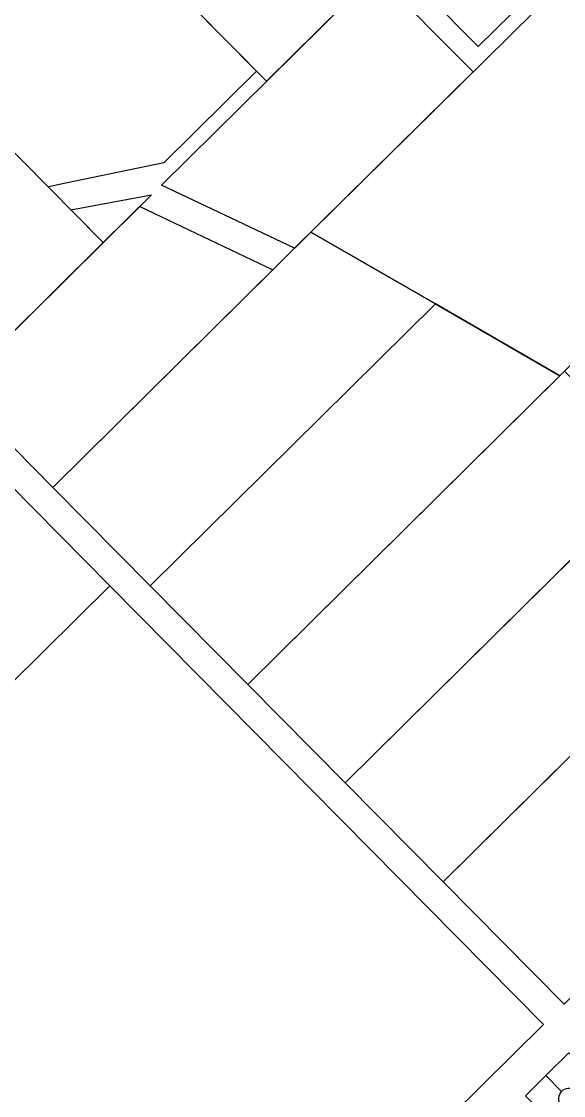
# Model space of a CAD drawing. Header units: metres. Extents: x 5590187 to 5598444, y 6961268 to 6971080.
# Drawn here: x 5594765 to 5595143, y 6966135 to 6966883 of the extents above; entities that cross this region are included whole.
import ezdxf

# ---------------------------------------------------------------- set-up
doc = ezdxf.new("R2010")
doc.units = ezdxf.units.M
doc.layers.add('zz_catastro_fontana', color=7, linetype='Continuous')

msp = doc.modelspace()

# ---------------------------------------------------------------- linework, layer by layer
at = {"layer": 'zz_catastro_fontana'}
for points in [[(5594783.77, 6966995.79), (5594925.98, 6967136.42), (5595078.28, 6966982.41), (5594936.08, 6966841.78), (5594783.77, 6966995.79)], [(5594929.05, 6966848.89), (5594864.42, 6966784.98), (5594783.84, 6966768.18), (5594677.04, 6966876.18), (5594790.8, 6966988.68), (5594929.05, 6966848.89)], [(5595059.12, 6966283.6), (5595720.38, 6966937.54), (5595727.41, 6966930.43), (5595762.96, 6966965.59), (5595769.99, 6966958.48), (5595677.56, 6966867.07), (5595693.03, 6966851.42), (5595749.91, 6966907.68), (5595748.51, 6966909.1), (5595784.06, 6966944.26), (5595791.09, 6966937.15), (5595698.65, 6966845.73), (5595747.88, 6966795.96), (5595143.5, 6966198.28), (5595059.12, 6966283.6)], [(5595048.54, 6966901.53), (5595084.1, 6966936.69), (5595119.25, 6966901.13), (5595083.7, 6966865.98), (5595048.54, 6966901.53)], [(5594967.03, 6966736.53), (5595157.94, 6966925.33), (5595165.95, 6966797.39), (5595195.78, 6966691.03), (5595140.48, 6966636.34), (5595053.91, 6966686.59), (5594967.03, 6966736.53)], [(5594862.84, 6966769.36), (5595012.14, 6966917), (5595080.07, 6966848.32), (5594955.65, 6966725.28), (5594862.84, 6966769.36)], [(5594566.91, 6966781.33), (5594670.01, 6966883.29), (5594822.31, 6966729.28), (5594719.21, 6966627.32), (5594566.91, 6966781.33)], [(5594404.63, 6966845.87), (5594615.58, 6966632.56), (5594544.47, 6966562.25), (5594614.79, 6966491.14), (5594721.44, 6966596.62), (5594826.92, 6966489.96), (5594595.12, 6966260.73), (5594208.38, 6966651.8), (5594404.63, 6966845.87)], [(5594799.74, 6966752.1), (5594855.91, 6966762.51), (5594822.31, 6966729.28), (5594799.74, 6966752.1)], [(5594847.72, 6966754.4), (5594940.52, 6966710.32), (5594787.14, 6966558.63), (5594719.21, 6966627.32), (5594847.72, 6966754.4)], [(5595053.91, 6966686.59), (5594855.06, 6966489.95), (5594787.14, 6966558.63), (5594967.03, 6966736.53), (5595053.91, 6966686.59)], [(5594855.06, 6966489.95), (5595053.91, 6966686.59), (5595140.48, 6966636.34), (5594922.99, 6966421.26), (5594855.06, 6966489.95)], [(5595143.81, 6966639.63), (5595211.73, 6966570.95), (5594990.91, 6966352.57), (5594922.99, 6966421.26), (5595143.81, 6966639.63)], [(5595352.33, 6966573.57), (5595059.12, 6966283.6), (5594990.91, 6966352.57), (5595284.12, 6966642.54), (5595352.33, 6966573.57)], [(5594826.92, 6966489.96), (5595129.28, 6966184.22), (5594978.34, 6966034.95), (5594714.66, 6966139.86), (5594595.12, 6966260.73), (5594826.92, 6966489.96)], [(5595141.74, 6966137.48), (5595130.84, 6966148.5), (5595146.84, 6966164.32), (5595162.66, 6966148.32), (5595151.64, 6966137.42), (5595150.71, 6966138.21), (5595149.66, 6966138.83), (5595148.51, 6966139.25), (5595147.31, 6966139.47), (5595146.09, 6966139.48), (5595144.89, 6966139.27), (5595143.74, 6966138.86), (5595142.68, 6966138.26), (5595141.74, 6966137.48)], [(5595141.74, 6966137.48), (5595141.57, 6966137.3), (5595140.81, 6966136.34), (5595140.23, 6966135.26), (5595139.85, 6966134.1), (5595139.68, 6966132.9), (5595139.71, 6966131.68), (5595139.96, 6966130.48), (5595140.41, 6966129.35), (5595141.06, 6966128.31), (5595141.87, 6966127.4), (5595142.06, 6966112.47), (5595140.18, 6966110.62), (5595116.62, 6966134.44), (5595130.84, 6966148.5), (5595141.74, 6966137.48)]]:
    msp.add_lwpolyline(points, close=True, dxfattribs=at)

doc.saveas('drawing.dxf')
